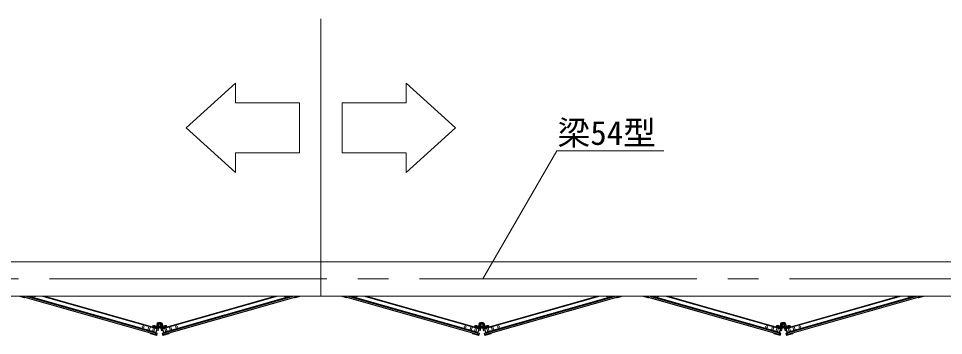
# Model space of a CAD drawing. Units: millimetres, scale not verified. Extents: x -10062 to 10062, y -16938 to 16938.
# Drawn here: x -4245 to -1545, y 13772 to 14698 of the extents above; entities that cross this region are included whole.
import ezdxf
from ezdxf.enums import TextEntityAlignment as Align

# ---------------------------------------------------------------- set-up
doc = ezdxf.new("R2010")
doc.units = ezdxf.units.MM
doc.header["$LTSCALE"] = 90
doc.linetypes.add('CHAIN2', pattern=[12, 9, -1, 1, -1])
doc.linetypes.add('DASHED1', pattern=[1.8, 1.2, -0.6])
for name, color, linetype, lineweight in [('0-6_ﾎﾞﾙﾄ類', 134, 'Continuous', 18), ('1-6_通芯', 134, 'CHAIN2', 18), ('1-9_標準ﾊﾟﾈﾙ', 134, 'Continuous', 18), ('1-B_文字', 134, 'Continuous', 18), ('1-F_梁54', 134, 'Continuous', 18)]:
    doc.layers.add(name, color=color, linetype=linetype, lineweight=lineweight)
doc.styles.add('ＭＳ ゴシック', font='')
doc.styles.get('ＭＳ ゴシック').set_extended_font_data('MS Gothic')

msp = doc.modelspace()

# ---------------------------------------------------------------- linework, layer by layer
at = {"layer": '0-6_ﾎﾞﾙﾄ類'}
for p, q in [((-3835.39, 13797.31), (-3838.28, 13802.31)), ((-3829.62, 13797.31), (-3835.39, 13797.31)), ((-3829.62, 13807.31), (-3826.73, 13802.31)), ((-3826.73, 13802.31), (-3829.62, 13797.31)), ((-2895.39, 13797.31), (-2898.27, 13802.31)), ((-2889.61, 13797.31), (-2895.39, 13797.31)), ((-2889.61, 13807.31), (-2886.72, 13802.31)), ((-2886.72, 13802.31), (-2889.61, 13797.31)), ((-2015.39, 13797.31), (-2018.28, 13802.31)), ((-2009.61, 13797.31), (-2015.39, 13797.31)), ((-2009.61, 13807.31), (-2006.73, 13802.31)), ((-2006.73, 13802.31), (-2009.61, 13797.31))]:
    msp.add_line(p, q, dxfattribs=at)
for points in [[(-3838.28, 13802.31), (-3835.39, 13807.31), (-3829.62, 13807.31)], [(-2898.27, 13802.31), (-2895.39, 13807.31), (-2889.61, 13807.31)], [(-2018.28, 13802.31), (-2015.39, 13807.31), (-2009.61, 13807.31)]]:
    msp.add_lwpolyline(points, dxfattribs=at)
for centre, radius in [((-3832.5, 13802.31), 4.9), ((-3832.5, 13802.31), 3), ((-3832.5, 13802.31), 2.46), ((-2892.5, 13802.31), 4.9), ((-2892.5, 13802.31), 3), ((-2892.5, 13802.31), 2.46), ((-2012.5, 13802.31), 4.9), ((-2012.5, 13802.31), 3), ((-2012.5, 13802.31), 2.46)]:
    msp.add_circle(centre, radius, dxfattribs=at)
at = {"layer": '1-6_通芯'}
for p, q in [((-3362.5, 13887.5), (-3362.5, 14698.24)), ((-6314.56, 13937.5), (238.5, 13937.5))]:
    msp.add_line(p, q, dxfattribs=at)
at = {"layer": '1-9_標準ﾊﾟﾈﾙ'}
for p, q in [((-4244.91, 13887.22), (-4227.85, 13882.34)), ((-4240.15, 13887.5), (-4240.18, 13887.42)), ((-4240.18, 13887.42), (-4225.99, 13883.37)), ((-4236.08, 13887.5), (-3845.63, 13775.93)), ((-4223.34, 13887.5), (-4222.54, 13887.27)), ((-4222.54, 13887.27), (-4222.12, 13887.5)), ((-4217.89, 13887.5), (-4209.62, 13885.14)), ((-4213.51, 13887.5), (-3843.93, 13781.89)), ((-4212.93, 13884.53), (-4210.04, 13883.7)), ((-4209.62, 13885.14), (-4210.04, 13883.7)), ((-4177.48, 13887.5), (-3841.2, 13791.41)), ((-3487.52, 13887.5), (-3823.79, 13791.41)), ((-3451.48, 13887.5), (-3821.08, 13781.89)), ((-3428.92, 13887.5), (-3819.38, 13775.93)), ((-3447.12, 13887.5), (-3455.37, 13885.14)), ((-3455.37, 13885.14), (-3454.96, 13883.7)), ((-3452.08, 13884.53), (-3454.96, 13883.7)), ((-3442.46, 13887.27), (-3442.87, 13887.5)), ((-3441.66, 13887.5), (-3442.46, 13887.27)), ((-3424.82, 13887.42), (-3439.01, 13883.37)), ((-3420.08, 13887.22), (-3437.15, 13882.34)), ((-3424.84, 13887.5), (-3424.82, 13887.42)), ((-3304.92, 13887.22), (-3287.85, 13882.34)), ((-3300.16, 13887.5), (-3300.17, 13887.42)), ((-3300.17, 13887.42), (-3286, 13883.37)), ((-3296.08, 13887.5), (-2905.62, 13775.93)), ((-3283.34, 13887.5), (-3282.54, 13887.27)), ((-3282.54, 13887.27), (-3282.13, 13887.5)), ((-3277.88, 13887.5), (-3269.63, 13885.14)), ((-3273.52, 13887.5), (-2903.92, 13781.89)), ((-3272.92, 13884.53), (-3270.04, 13883.7)), ((-3269.63, 13885.14), (-3270.04, 13883.7)), ((-3237.48, 13887.5), (-2901.2, 13791.41)), ((-2547.52, 13887.5), (-2883.8, 13791.41)), ((-2511.49, 13887.5), (-2881.08, 13781.89)), ((-2488.92, 13887.5), (-2879.37, 13775.93)), ((-2507.12, 13887.5), (-2515.37, 13885.14)), ((-2515.37, 13885.14), (-2514.96, 13883.7)), ((-2512.08, 13884.53), (-2514.96, 13883.7)), ((-2502.46, 13887.27), (-2502.87, 13887.5)), ((-2501.66, 13887.5), (-2502.46, 13887.27)), ((-2484.83, 13887.42), (-2499, 13883.37)), ((-2480.09, 13887.22), (-2497.15, 13882.34)), ((-2484.85, 13887.5), (-2484.83, 13887.42)), ((-2424.91, 13887.22), (-2407.85, 13882.34)), ((-2420.15, 13887.5), (-2420.18, 13887.42)), ((-2420.18, 13887.42), (-2406, 13883.37)), ((-2416.08, 13887.5), (-2025.63, 13775.93)), ((-2403.34, 13887.5), (-2402.54, 13887.27)), ((-2402.54, 13887.27), (-2402.13, 13887.5)), ((-2397.88, 13887.5), (-2389.63, 13885.14)), ((-2393.51, 13887.5), (-2023.92, 13781.89)), ((-2392.93, 13884.53), (-2390.04, 13883.7)), ((-2389.63, 13885.14), (-2390.04, 13883.7)), ((-2357.49, 13887.5), (-2021.2, 13791.41)), ((-1667.52, 13887.5), (-2003.8, 13791.41)), ((-1631.48, 13887.5), (-2001.08, 13781.89)), ((-1608.92, 13887.5), (-1999.38, 13775.93)), ((-1627.12, 13887.5), (-1635.37, 13885.14)), ((-1635.37, 13885.14), (-1634.96, 13883.7)), ((-1632.08, 13884.53), (-1634.96, 13883.7)), ((-1622.46, 13887.27), (-1622.87, 13887.5)), ((-1621.66, 13887.5), (-1622.46, 13887.27)), ((-1604.83, 13887.42), (-1619.01, 13883.37)), ((-1600.08, 13887.22), (-1617.15, 13882.34)), ((-1604.84, 13887.5), (-1604.83, 13887.42)), ((-3864.91, 13799.43), (-3864.64, 13800.39)), ((-3840.88, 13792.56), (-3864.91, 13799.43)), ((-3864.02, 13800.74), (-3836.13, 13792.77)), ((-3839.46, 13809.11), (-3841.18, 13806.66)), ((-3841.06, 13805.95), (-3840.38, 13805.49)), ((-3841, 13802.31), (-3841, 13798.31)), ((-3838.06, 13808.74), (-3838.76, 13809.23)), ((-3800.98, 13800.74), (-3828.87, 13792.77)), ((-3824.13, 13792.56), (-3800.09, 13799.43)), ((-3824, 13802.31), (-3824, 13798.31)), ((-3823.09, 13798.57), (-3822.54, 13796.66)), ((-3800.09, 13799.43), (-3800.37, 13800.39)), ((-2924.91, 13799.43), (-2924.64, 13800.39)), ((-2900.87, 13792.56), (-2924.91, 13799.43)), ((-2924.02, 13800.74), (-2896.14, 13792.77)), ((-2899.46, 13809.11), (-2901.18, 13806.66)), ((-2901.06, 13805.95), (-2900.39, 13805.49)), ((-2901, 13802.31), (-2901, 13798.31)), ((-2898.05, 13808.74), (-2898.76, 13809.23)), ((-2860.98, 13800.74), (-2888.87, 13792.77)), ((-2884.13, 13792.56), (-2860.09, 13799.43)), ((-2884.01, 13802.31), (-2884.01, 13798.31)), ((-2883.1, 13798.57), (-2882.54, 13796.66)), ((-2860.09, 13799.43), (-2860.36, 13800.39)), ((-2044.91, 13799.43), (-2044.64, 13800.39)), ((-2020.88, 13792.56), (-2044.91, 13799.43)), ((-2044.02, 13800.74), (-2016.13, 13792.77)), ((-2019.46, 13809.11), (-2021.18, 13806.66)), ((-2021.06, 13805.95), (-2020.38, 13805.49)), ((-2021, 13802.31), (-2021, 13798.31)), ((-2018.06, 13808.74), (-2018.76, 13809.23)), ((-1980.98, 13800.74), (-2008.86, 13792.77)), ((-2004.13, 13792.56), (-1980.09, 13799.43)), ((-2004, 13802.31), (-2004, 13798.31)), ((-2003.09, 13798.57), (-2002.54, 13796.66)), ((-1980.09, 13799.43), (-1980.36, 13800.39)), ((-3873.1, 13788.98), (-3873.51, 13787.53)), ((-3870.63, 13786.71), (-3873.51, 13787.53)), ((-3844.25, 13780.74), (-3873.1, 13788.98)), ((-3861.01, 13783.96), (-3861.35, 13784.58)), ((-3844.66, 13779.3), (-3861.01, 13783.96)), ((-3845.95, 13774.77), (-3860.14, 13778.83)), ((-3842.04, 13772.1), (-3859.11, 13776.97)), ((-3844.66, 13779.3), (-3845.95, 13774.77)), ((-3840.88, 13792.56), (-3844.25, 13780.74)), ((-3839.71, 13778.45), (-3841.42, 13772.44)), ((-3840.67, 13778.72), (-3839.71, 13778.45)), ((-3838.47, 13786.42), (-3837.51, 13786.14)), ((-3835.79, 13792.15), (-3837.51, 13786.14)), ((-3829.21, 13792.15), (-3827.49, 13786.14)), ((-3826.53, 13786.42), (-3827.49, 13786.14)), ((-3824.33, 13778.72), (-3825.3, 13778.45)), ((-3825.3, 13778.45), (-3823.58, 13772.44)), ((-3824.13, 13792.56), (-3820.74, 13780.74)), ((-3822.96, 13772.1), (-3805.89, 13776.97)), ((-3820.74, 13780.74), (-3791.9, 13788.98)), ((-3820.34, 13779.3), (-3803.99, 13783.96)), ((-3820.34, 13779.3), (-3819.04, 13774.77)), ((-3819.04, 13774.77), (-3804.86, 13778.83)), ((-3803.99, 13783.96), (-3803.64, 13784.58)), ((-3794.37, 13786.71), (-3791.49, 13787.53)), ((-3791.9, 13788.98), (-3791.49, 13787.53)), ((-2933.1, 13788.98), (-2933.51, 13787.53)), ((-2930.62, 13786.71), (-2933.51, 13787.53)), ((-2904.26, 13780.74), (-2933.1, 13788.98)), ((-2921.01, 13783.96), (-2921.36, 13784.58)), ((-2904.67, 13779.29), (-2921.01, 13783.96)), ((-2905.96, 13774.77), (-2920.14, 13778.83)), ((-2902.04, 13772.1), (-2919.11, 13776.97)), ((-2904.67, 13779.29), (-2905.96, 13774.77)), ((-2900.87, 13792.56), (-2904.26, 13780.74)), ((-2899.71, 13778.45), (-2901.42, 13772.44)), ((-2900.66, 13778.72), (-2899.71, 13778.45)), ((-2898.47, 13786.42), (-2897.5, 13786.14)), ((-2895.8, 13792.15), (-2897.5, 13786.14)), ((-2889.21, 13792.15), (-2887.5, 13786.14)), ((-2886.53, 13786.42), (-2887.5, 13786.14)), ((-2884.33, 13778.72), (-2885.29, 13778.45)), ((-2885.29, 13778.45), (-2883.57, 13772.44)), ((-2884.13, 13792.56), (-2880.75, 13780.74)), ((-2882.96, 13772.1), (-2865.89, 13776.97)), ((-2880.75, 13780.74), (-2851.9, 13788.98)), ((-2880.33, 13779.29), (-2863.99, 13783.96)), ((-2880.33, 13779.29), (-2879.05, 13774.77)), ((-2879.05, 13774.77), (-2864.86, 13778.83)), ((-2863.99, 13783.96), (-2863.65, 13784.58)), ((-2854.38, 13786.71), (-2851.49, 13787.53)), ((-2851.9, 13788.98), (-2851.49, 13787.53)), ((-2053.1, 13788.98), (-2053.51, 13787.53)), ((-2050.62, 13786.71), (-2053.51, 13787.53)), ((-2024.25, 13780.74), (-2053.1, 13788.98)), ((-2041.01, 13783.96), (-2041.35, 13784.58)), ((-2024.67, 13779.29), (-2041.01, 13783.96)), ((-2025.95, 13774.77), (-2040.14, 13778.83)), ((-2022.04, 13772.1), (-2039.11, 13776.97)), ((-2024.67, 13779.29), (-2025.95, 13774.77)), ((-2020.88, 13792.56), (-2024.25, 13780.74)), ((-2019.71, 13778.45), (-2021.43, 13772.44)), ((-2020.67, 13778.72), (-2019.71, 13778.45)), ((-2018.47, 13786.42), (-2017.51, 13786.14)), ((-2015.79, 13792.15), (-2017.51, 13786.14)), ((-2009.21, 13792.15), (-2007.49, 13786.14)), ((-2006.53, 13786.42), (-2007.49, 13786.14)), ((-2004.34, 13778.72), (-2005.3, 13778.45)), ((-2005.3, 13778.45), (-2003.58, 13772.44)), ((-2004.13, 13792.56), (-2000.74, 13780.74)), ((-2002.96, 13772.1), (-1985.89, 13776.97)), ((-2000.74, 13780.74), (-1971.9, 13788.98)), ((-2000.34, 13779.29), (-1983.99, 13783.96)), ((-2000.34, 13779.29), (-1999.04, 13774.77)), ((-1999.04, 13774.77), (-1984.86, 13778.83)), ((-1983.99, 13783.96), (-1983.65, 13784.58)), ((-1974.38, 13786.71), (-1971.49, 13787.53)), ((-1971.9, 13788.98), (-1971.49, 13787.53))]:
    msp.add_line(p, q, dxfattribs=at)
at = {"layer": '1-9_標準ﾊﾟﾈﾙ', "linetype": 'DASHED1'}
for p, q in [((-4219.46, 13887.5), (-4219.61, 13886.95)), ((-4215.3, 13886.77), (-4215.57, 13885.8)), ((-4215.09, 13887.5), (-4215.3, 13886.77)), ((-3449.91, 13887.5), (-3449.7, 13886.77)), ((-3449.7, 13886.77), (-3449.42, 13885.8)), ((-3445.54, 13887.5), (-3445.39, 13886.95)), ((-3279.46, 13887.5), (-3279.62, 13886.95)), ((-3275.3, 13886.77), (-3275.58, 13885.8)), ((-3275.09, 13887.5), (-3275.3, 13886.77)), ((-2509.91, 13887.5), (-2509.7, 13886.77)), ((-2509.7, 13886.77), (-2509.43, 13885.8)), ((-2505.55, 13887.5), (-2505.38, 13886.95)), ((-2399.46, 13887.5), (-2399.62, 13886.95)), ((-2395.3, 13886.77), (-2395.57, 13885.8)), ((-2395.09, 13887.5), (-2395.3, 13886.77)), ((-1629.91, 13887.5), (-1629.7, 13886.77)), ((-1629.7, 13886.77), (-1629.42, 13885.8)), ((-1625.54, 13887.5), (-1625.38, 13886.95)), ((-3864.04, 13799.19), (-3867.43, 13787.35)), ((-3860.01, 13798.03), (-3863.38, 13786.2)), ((-3804.99, 13798.03), (-3801.61, 13786.2)), ((-3800.95, 13799.19), (-3797.58, 13787.35)), ((-2924.05, 13799.19), (-2927.43, 13787.35)), ((-2920, 13798.03), (-2923.39, 13786.2)), ((-2865, 13798.03), (-2861.61, 13786.2)), ((-2860.96, 13799.19), (-2857.57, 13787.35)), ((-2044.04, 13799.19), (-2047.43, 13787.35)), ((-2040.01, 13798.03), (-2043.39, 13786.2)), ((-1984.99, 13798.03), (-1981.61, 13786.2)), ((-1980.95, 13799.19), (-1977.58, 13787.35)), ((-3867.43, 13787.35), (-3867.7, 13786.4)), ((-3863.38, 13786.2), (-3863.66, 13785.24)), ((-3850.59, 13795.33), (-3853.96, 13783.51)), ((-3850.17, 13796.78), (-3850.59, 13795.33)), ((-3846.55, 13794.18), (-3849.92, 13782.36)), ((-3846.13, 13795.62), (-3846.55, 13794.18)), ((-3818.86, 13795.62), (-3818.46, 13794.18)), ((-3818.46, 13794.18), (-3815.07, 13782.36)), ((-3814.83, 13796.78), (-3814.42, 13795.33)), ((-3814.42, 13795.33), (-3811.03, 13783.51)), ((-3801.61, 13786.2), (-3801.34, 13785.24)), ((-3797.58, 13787.35), (-3797.3, 13786.4)), ((-2927.43, 13787.35), (-2927.7, 13786.4)), ((-2923.39, 13786.2), (-2923.66, 13785.24)), ((-2910.58, 13795.33), (-2913.97, 13783.51)), ((-2910.18, 13796.78), (-2910.58, 13795.33)), ((-2906.55, 13794.18), (-2909.93, 13782.36)), ((-2906.14, 13795.62), (-2906.55, 13794.18)), ((-2878.87, 13795.62), (-2878.45, 13794.18)), ((-2878.45, 13794.18), (-2875.08, 13782.36)), ((-2874.82, 13796.78), (-2874.42, 13795.33)), ((-2874.42, 13795.33), (-2871.04, 13783.51)), ((-2861.61, 13786.2), (-2861.34, 13785.24)), ((-2857.57, 13787.35), (-2857.3, 13786.4)), ((-2047.43, 13787.35), (-2047.7, 13786.4)), ((-2043.39, 13786.2), (-2043.67, 13785.24)), ((-2030.59, 13795.33), (-2033.96, 13783.51)), ((-2030.18, 13796.78), (-2030.59, 13795.33)), ((-2026.55, 13794.18), (-2029.92, 13782.36)), ((-2026.13, 13795.62), (-2026.55, 13794.18)), ((-1998.86, 13795.62), (-1998.45, 13794.18)), ((-1998.45, 13794.18), (-1995.08, 13782.36)), ((-1994.83, 13796.78), (-1994.42, 13795.33)), ((-1994.42, 13795.33), (-1991.03, 13783.51)), ((-1981.61, 13786.2), (-1981.34, 13785.24)), ((-1977.58, 13787.35), (-1977.3, 13786.4))]:
    msp.add_line(p, q, dxfattribs=at)
at = {"layer": '1-9_標準ﾊﾟﾈﾙ'}
for points in [[(-4240.15, 13887.5), (-4240.18, 13887.42), (-3845.95, 13774.77), (-3840.54, 13793.72), (-4168.75, 13887.5)], [(-4236.08, 13887.5), (-3845.63, 13775.93), (-3844.8, 13778.81), (-4225.16, 13887.5)], [(-4212.93, 13884.53), (-4213.27, 13885.15), (-4221.52, 13887.5)], [(-4217.89, 13887.5), (-3844.25, 13780.74), (-3840.88, 13792.56), (-4173.11, 13887.5)], [(-3424.84, 13887.5), (-3424.82, 13887.42), (-3819.04, 13774.77), (-3824.46, 13793.72), (-3496.26, 13887.5)], [(-3447.12, 13887.5), (-3820.74, 13780.74), (-3824.13, 13792.56), (-3491.88, 13887.5)], [(-3428.92, 13887.5), (-3819.38, 13775.93), (-3820.19, 13778.81), (-3439.84, 13887.5)], [(-3452.08, 13884.53), (-3451.73, 13885.15), (-3443.48, 13887.5)], [(-3300.16, 13887.5), (-3300.17, 13887.42), (-2905.96, 13774.77), (-2900.55, 13793.72), (-3228.75, 13887.5)], [(-3296.08, 13887.5), (-2905.62, 13775.93), (-2904.8, 13778.81), (-3285.16, 13887.5)], [(-3272.92, 13884.53), (-3273.27, 13885.14), (-3281.53, 13887.5)], [(-3277.88, 13887.5), (-2904.26, 13780.74), (-2900.87, 13792.56), (-3233.11, 13887.5)], [(-2484.85, 13887.5), (-2484.83, 13887.42), (-2879.05, 13774.77), (-2884.46, 13793.72), (-2556.25, 13887.5)], [(-2507.12, 13887.5), (-2880.75, 13780.74), (-2884.13, 13792.56), (-2551.89, 13887.5)], [(-2488.92, 13887.5), (-2879.37, 13775.93), (-2880.2, 13778.81), (-2499.84, 13887.5)], [(-2512.08, 13884.53), (-2511.73, 13885.14), (-2503.48, 13887.5)], [(-2420.15, 13887.5), (-2420.18, 13887.42), (-2025.95, 13774.77), (-2020.55, 13793.72), (-2348.75, 13887.5)], [(-2416.08, 13887.5), (-2025.63, 13775.93), (-2024.8, 13778.81), (-2405.16, 13887.5)], [(-2392.93, 13884.53), (-2393.27, 13885.14), (-2401.52, 13887.5)], [(-2397.88, 13887.5), (-2024.25, 13780.74), (-2020.88, 13792.56), (-2353.11, 13887.5)], [(-1604.84, 13887.5), (-1604.83, 13887.42), (-1999.04, 13774.77), (-2004.45, 13793.72), (-1676.25, 13887.5)], [(-1627.12, 13887.5), (-2000.74, 13780.74), (-2004.13, 13792.56), (-1671.88, 13887.5)], [(-1608.92, 13887.5), (-1999.38, 13775.93), (-2000.2, 13778.81), (-1619.84, 13887.5)], [(-1632.08, 13884.53), (-1631.74, 13885.14), (-1623.48, 13887.5)], [(-3839.81, 13797.98), (-3852.49, 13801.6), (-3853.04, 13799.67), (-3836.99, 13795.09)], [(-3825.19, 13797.98), (-3812.52, 13801.6), (-3811.97, 13799.67), (-3828.01, 13795.09)], [(-2899.82, 13797.98), (-2912.49, 13801.6), (-2913.04, 13799.67), (-2896.99, 13795.09)], [(-2885.18, 13797.98), (-2872.51, 13801.6), (-2871.96, 13799.67), (-2888.01, 13795.09)], [(-2019.82, 13797.98), (-2032.49, 13801.6), (-2033.04, 13799.67), (-2016.99, 13795.09)], [(-2005.18, 13797.98), (-1992.52, 13801.6), (-1991.97, 13799.67), (-2008.01, 13795.09)], [(-3870.63, 13786.71), (-3870.01, 13787.06), (-3861.35, 13784.58)], [(-3840.67, 13778.72), (-3842.11, 13773.67), (-3845, 13774.5), (-3839.91, 13792.28), (-3837.02, 13791.46), (-3838.47, 13786.42)], [(-3824.33, 13778.72), (-3822.89, 13773.67), (-3820, 13774.5), (-3825.09, 13792.28), (-3827.97, 13791.46), (-3826.53, 13786.42)], [(-3794.37, 13786.71), (-3794.99, 13787.06), (-3803.64, 13784.58)], [(-2930.62, 13786.71), (-2930, 13787.06), (-2921.36, 13784.58)], [(-2900.66, 13778.72), (-2902.11, 13773.67), (-2904.99, 13774.5), (-2899.91, 13792.28), (-2897.03, 13791.46), (-2898.47, 13786.42)], [(-2884.33, 13778.72), (-2882.89, 13773.67), (-2880.01, 13774.5), (-2885.09, 13792.28), (-2887.97, 13791.46), (-2886.53, 13786.42)], [(-2854.38, 13786.71), (-2854.99, 13787.06), (-2863.65, 13784.58)], [(-2050.62, 13786.71), (-2050.01, 13787.06), (-2041.35, 13784.58)], [(-2020.67, 13778.72), (-2022.11, 13773.67), (-2024.99, 13774.5), (-2019.91, 13792.28), (-2017.03, 13791.46), (-2018.47, 13786.42)], [(-2004.34, 13778.72), (-2002.89, 13773.67), (-2000.01, 13774.5), (-2005.09, 13792.28), (-2007.97, 13791.46), (-2006.53, 13786.42)], [(-1974.38, 13786.71), (-1975, 13787.06), (-1983.65, 13784.58)]]:
    msp.add_lwpolyline(points, dxfattribs=at)
for points in [[(-3837.65, 13795.28), (-3853.04, 13799.67), (-3853.58, 13797.76), (-3838.2, 13793.35)], [(-3811.97, 13799.67), (-3827.35, 13795.28), (-3826.8, 13793.35), (-3811.42, 13797.76)], [(-2897.65, 13795.28), (-2913.04, 13799.67), (-2913.59, 13797.76), (-2898.2, 13793.35)], [(-2871.96, 13799.67), (-2887.35, 13795.28), (-2886.8, 13793.35), (-2871.41, 13797.76)], [(-2017.65, 13795.28), (-2033.04, 13799.67), (-2033.59, 13797.76), (-2018.2, 13793.35)], [(-1991.97, 13799.67), (-2007.35, 13795.28), (-2006.8, 13793.35), (-1991.41, 13797.76)]]:
    msp.add_lwpolyline(points, close=True, dxfattribs=at)
for centre, radius in [((-3881.03, 13797.64), 3), ((-3832.5, 13802.31), 8.5), ((-3832.5, 13802.31), 8), ((-3783.98, 13797.64), 3), ((-2941.02, 13797.64), 3), ((-2892.5, 13802.31), 8.5), ((-2892.5, 13802.31), 8), ((-2843.97, 13797.64), 3), ((-2061.03, 13797.64), 3), ((-2012.5, 13802.31), 8.5), ((-2012.5, 13802.31), 8), ((-1963.98, 13797.64), 3)]:
    msp.add_circle(centre, radius, dxfattribs=at)
for centre, radius, start, end in [((-4227.43, 13883.78), 1.5, 254.05264, 344.05264), ((-4215.54, 13893.59), 8.5, 225.98, 282.125), ((-4198.32, 13888.31), 3, 195.609, 344.391), ((-3466.67, 13888.31), 3, 195.609, 344.391), ((-3449.47, 13893.59), 8.5, 257.875, 314.02), ((-3437.56, 13883.78), 1.5, 195.94736, 285.94736), ((-3420.22, 13887.7), 0.504, 285.94736, 336.72502), ((-3304.78, 13887.69), 0.504, 203.27498, 254.05264), ((-3287.44, 13883.78), 1.5, 254.05264, 344.05264), ((-3275.53, 13893.59), 8.5, 225.98, 282.125), ((-3258.32, 13888.31), 3, 195.609, 344.391), ((-2526.68, 13888.31), 3, 195.609, 344.391), ((-2509.47, 13893.59), 8.5, 257.875, 314.02), ((-2497.56, 13883.78), 1.5, 195.94736, 285.94736), ((-2480.22, 13887.69), 0.504, 285.94736, 336.72502), ((-2424.78, 13887.69), 0.504, 203.27498, 254.05264), ((-2407.44, 13883.78), 1.5, 254.05264, 344.05264), ((-2395.54, 13893.59), 8.5, 225.98, 282.125), ((-2378.32, 13888.31), 3, 195.609, 344.391), ((-1646.68, 13888.31), 3, 195.609, 344.391), ((-1629.47, 13893.59), 8.5, 257.875, 314.02), ((-1617.56, 13883.78), 1.5, 195.94736, 285.94736), ((-1600.22, 13887.69), 0.504, 285.94736, 336.72502), ((-1544.78, 13887.69), 0.504, 203.27498, 254.05264), ((-3864.16, 13800.26), 0.504, 74.05264, 164.05264), ((-3849.11, 13792.83), 8.5, 45.98, 102.125), ((-3840.77, 13806.37), 0.504, 145, 235), ((-3839.05, 13808.83), 0.504, 55, 145), ((-3815.88, 13792.83), 8.5, 77.875, 134.02), ((-3800.84, 13800.26), 0.504, 15.94736, 105.94736), ((-2924.15, 13800.26), 0.504, 74.05264, 164.05264), ((-2909.12, 13792.83), 8.5, 45.98, 102.125), ((-2900.77, 13806.37), 0.504, 145, 235), ((-2899.05, 13808.83), 0.504, 55, 145), ((-2875.89, 13792.83), 8.5, 77.875, 134.02), ((-2860.85, 13800.26), 0.504, 15.94736, 105.94736), ((-2044.15, 13800.26), 0.504, 74.05264, 164.05264), ((-2029.11, 13792.83), 8.5, 45.98, 102.125), ((-2020.77, 13806.37), 0.504, 145, 235), ((-2019.05, 13808.83), 0.504, 55, 145), ((-1995.88, 13792.83), 8.5, 77.875, 134.02), ((-1980.85, 13800.26), 0.504, 15.94736, 105.94736), ((-3863.62, 13793.03), 8.5, 225.98, 282.125), ((-3858.7, 13778.42), 1.5, 164.05264, 254.05264), ((-3841.9, 13772.57), 0.504, 254.05264, 344.05264), ((-3836.27, 13792.28), 0.504, 344.05264, 74.05264), ((-3828.73, 13792.28), 0.504, 105.94736, 195.94736), ((-3823.09, 13772.57), 0.504, 195.94736, 285.94736), ((-3806.31, 13778.42), 1.5, 285.94736, 15.94736), ((-3801.38, 13793.03), 8.5, 257.875, 314.02), ((-2923.62, 13793.03), 8.5, 225.98, 282.125), ((-2918.7, 13778.42), 1.5, 164.05264, 254.05264), ((-2901.91, 13772.57), 0.504, 254.05264, 344.05264), ((-2896.27, 13792.28), 0.504, 344.05264, 74.05264), ((-2888.73, 13792.28), 0.504, 105.94736, 195.94736), ((-2883.1, 13772.57), 0.504, 195.94736, 285.94736), ((-2866.3, 13778.42), 1.5, 285.94736, 15.94736), ((-2861.38, 13793.03), 8.5, 257.875, 314.02), ((-2043.62, 13793.03), 8.5, 225.98, 282.125), ((-2038.7, 13778.42), 1.5, 164.05264, 254.05264), ((-2021.9, 13772.57), 0.504, 254.05264, 344.05264), ((-2016.27, 13792.28), 0.504, 344.05264, 74.05264), ((-2008.73, 13792.28), 0.504, 105.94736, 195.94736), ((-2003.09, 13772.57), 0.504, 195.94736, 285.94736), ((-1986.3, 13778.42), 1.5, 285.94736, 15.94736), ((-1981.38, 13793.03), 8.5, 257.875, 314.02)]:
    msp.add_arc(centre, radius, start, end, dxfattribs=at)
at = {"layer": '1-B_文字'}
msp.add_line((-2672.84, 14311.82), (-2361.34, 14311.82), dxfattribs=at)
for points in [[(-3755.66, 14378.97), (-3611.25, 14509.74), (-3611.25, 14451.84), (-3424.61, 14451.84), (-3424.61, 14305.82), (-3611.25, 14305.82), (-3611.25, 14247.93)], [(-2969.33, 14378.97), (-3113.75, 14509.74), (-3113.75, 14451.84), (-3300.39, 14451.84), (-3300.39, 14305.82), (-3113.75, 14305.82), (-3113.75, 14247.93)]]:
    msp.add_lwpolyline(points, close=True, dxfattribs=at)
msp.add_lwpolyline([(-2889.31, 13937.5), (-2673.2, 14311.82), (-2672.84, 14311.82)], dxfattribs=at)
at = {"layer": '1-F_梁54'}
msp.add_lwpolyline([(-6162.5, 13887.5), (-562.5, 13887.5), (-562.5, 13987.5), (-6162.5, 13987.5)], close=True, dxfattribs=at)

# ---------------------------------------------------------------- texts
at = {"layer": '1-B_文字', "style": 'ＭＳ ゴシック'}
msp.add_text('梁54型', height=70.38, dxfattribs=at).set_placement((-2671.84, 14307.72), align=Align.BOTTOM_LEFT)

doc.saveas('drawing.dxf')
